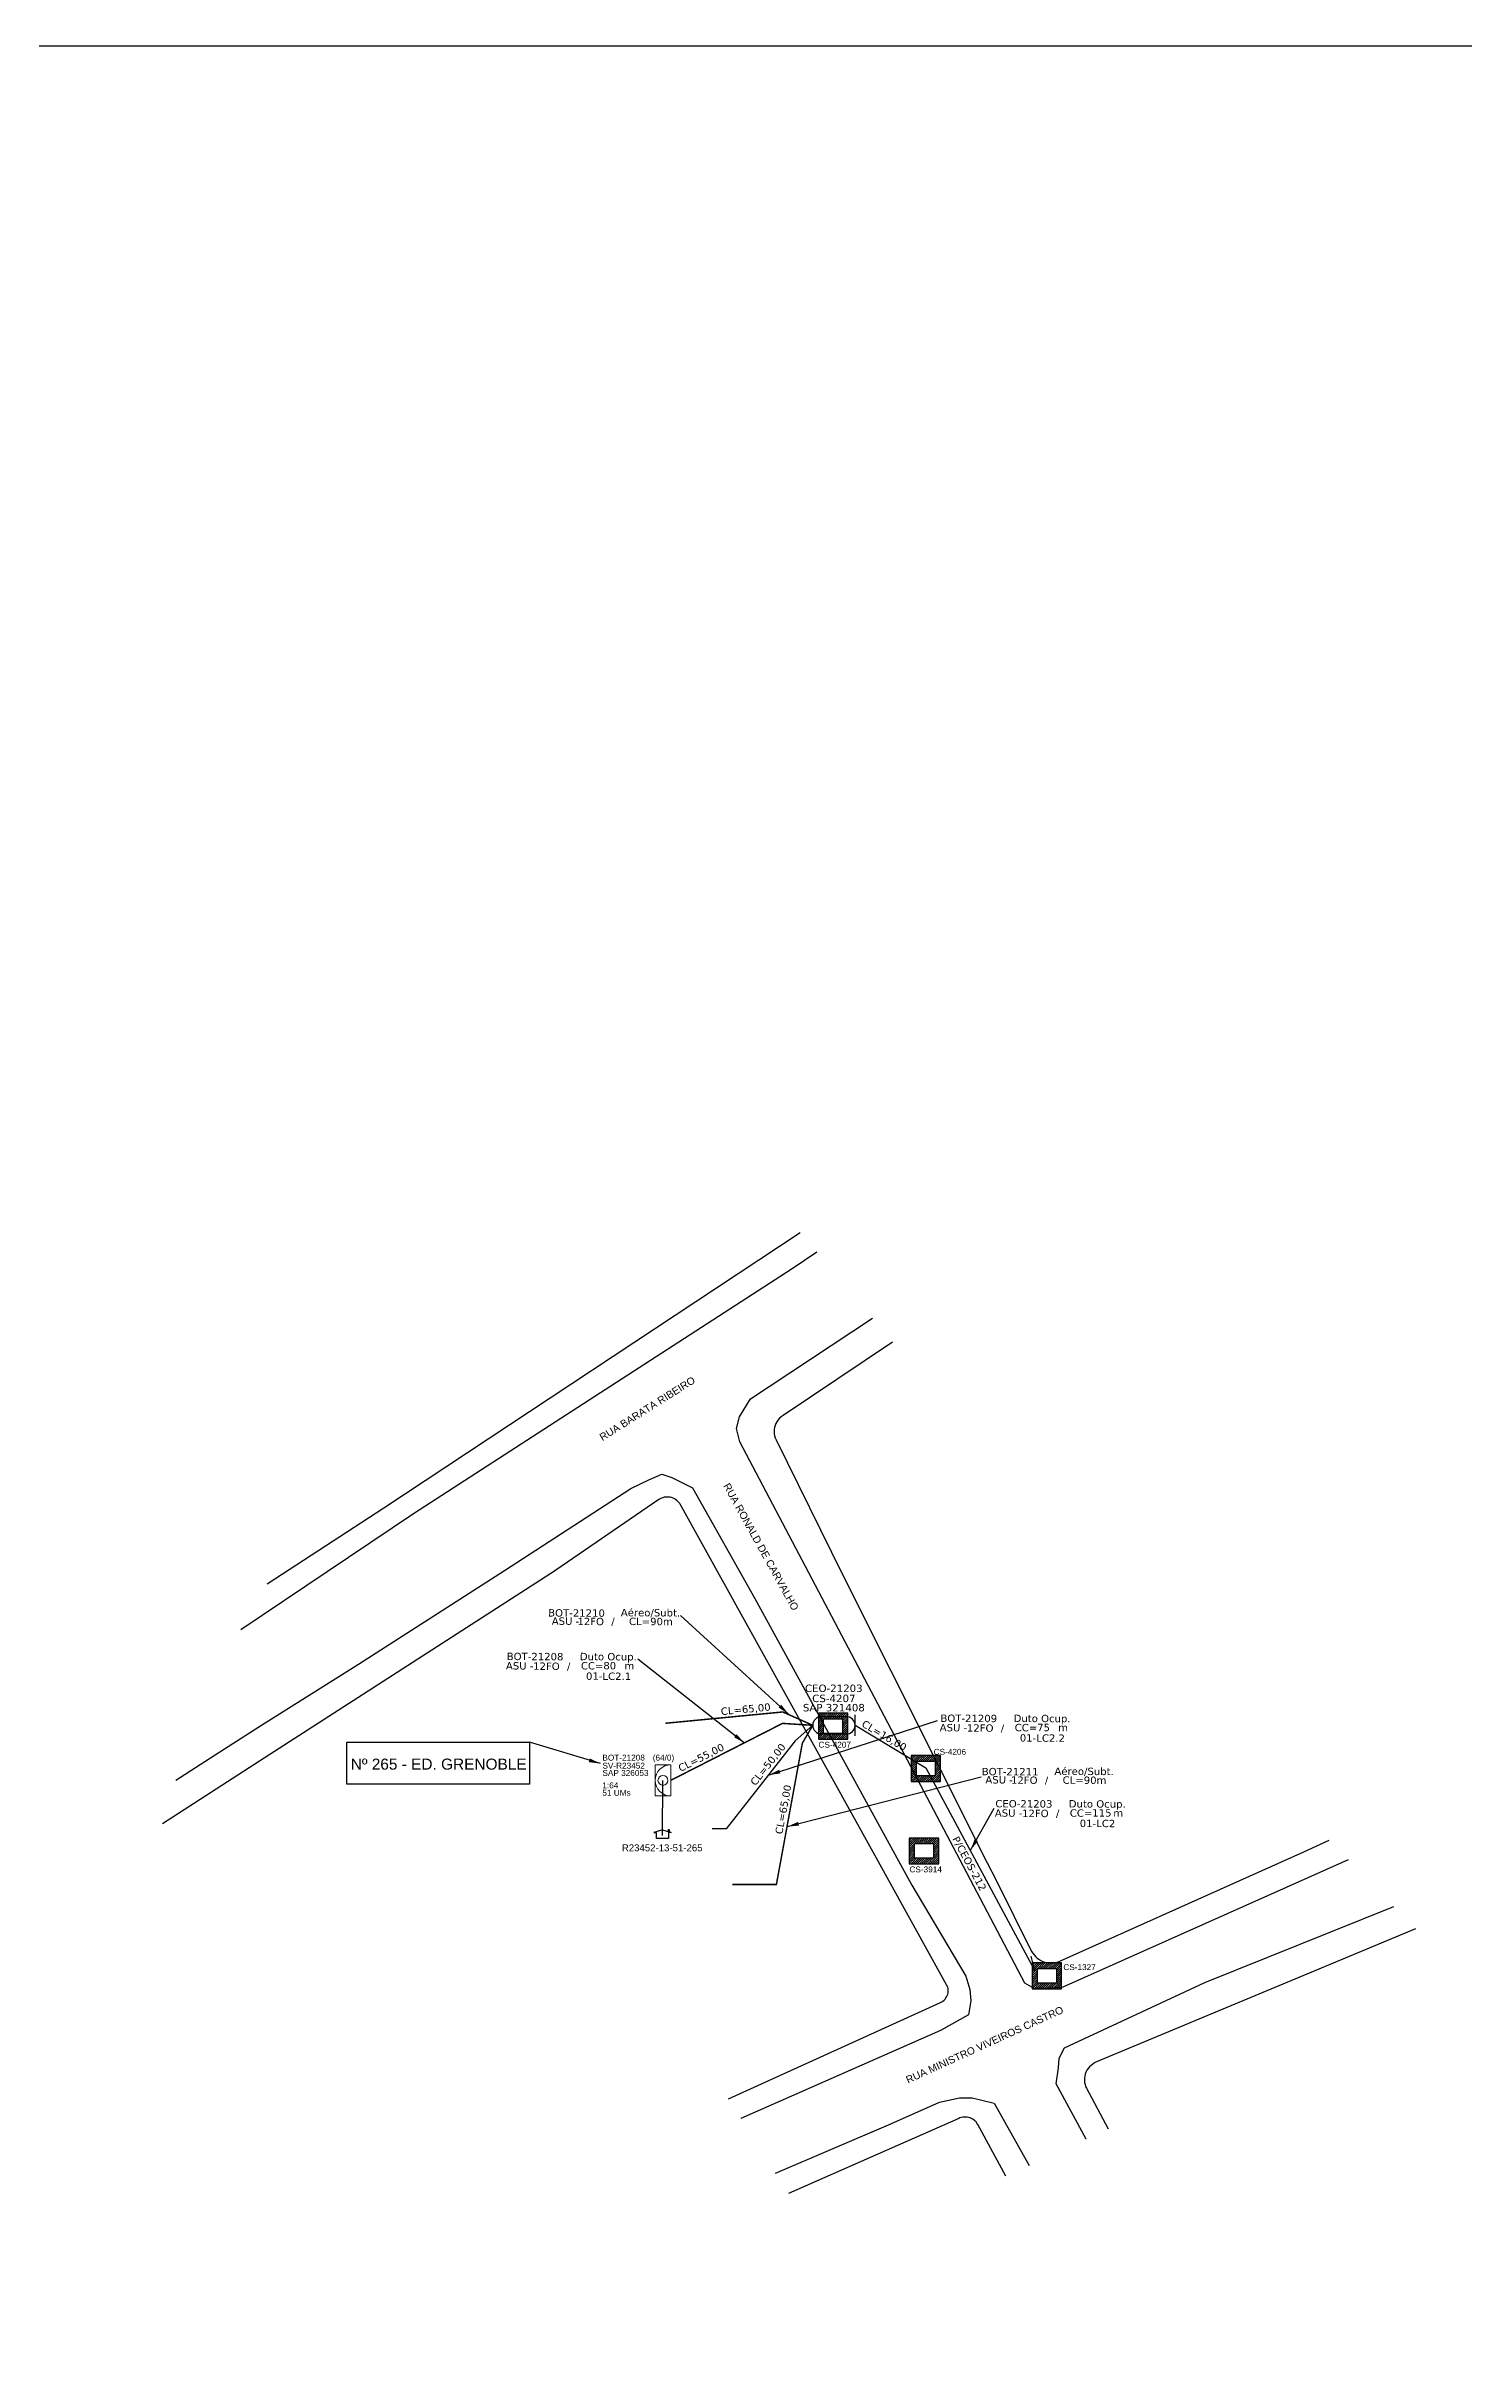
# Model space of a CAD drawing. Extents: x 31872 to 38961, y -9752 to -1519.
# Drawn here: x 38380.6 to 38622.6, y -9553.6 to -9158.4 of the extents above; entities that cross this region are included whole.
import ezdxf
from ezdxf.enums import TextEntityAlignment as Align

# ---------------------------------------------------------------- set-up
doc = ezdxf.new("R2010")
doc.units = ezdxf.units.DM
doc.header["$MEASUREMENT"] = 0
for name, color, linetype in [('10.0-Cartográfico', 252, 'Continuous'), ('10.1-Caixas Subterrâneas', 5, 'Continuous'), ('20.4-CEOS', 1, 'Continuous'), ('20.5-CEO', 1, 'Continuous'), ('CAP a instalar', 1, 'Continuous'), ('celulas gpon', 7, 'Continuous'), ('label_cabos', 7, 'Continuous'), ('Legenda', 1, 'Continuous'), ('Segmento de Logradouro Texto', 238, 'Continuous'), ('surveys', 7, 'Continuous'), ('surveys legendas', 7, 'Continuous')]:
    doc.layers.add(name, color=color, linetype=linetype)
doc.layers.add("20.0-LEGENDA DOS CDO'S", color=1, linetype='Continuous', lineweight=0)
doc.layers.add('20.1-CDO_INTERIOR', color=1, linetype='Continuous', lineweight=0)
doc.layers.add('DROP DE CLIENTE', color=140, linetype='Continuous', plot=False)
doc.layers.add('EXTRA', color=50, linetype='Continuous', plot=False)
doc.styles.add('ARIAL', font='arial.ttf')
doc.styles.add('DIGICADE', font='arial.ttf')
doc.styles.add('siredit', font='verdana.ttf')
doc.linetypes.add('FENCELINE1', pattern='A,0.25,-0.1,[133,ltypeshp.shx,S=0.1,R=0,X=-0.1,Y=0],-0.1,1', length=1.45)
doc.dimstyles.new('CC', dxfattribs={"dimtxt": 1, "dimasz": 2, "dimexe": 0.18, "dimexo": 0.0625, "dimgap": 0.09, "dimtad": 0, "dimdec": 0, "dimrnd": 1, "dimzin": 0, "dimdsep": 46, "dimtxsty": 'siredit', "dimblk": 'NONE', "dimcen": 0, "dimse1": 1, "dimse2": 1, "dimsd1": 1, "dimsd2": 1, "dimclrt": 7, "dimadec": 0, "dimazin": 0, "dimtfac": 1, "dimtdec": 0, "dimtofl": 0, "dimtmove": 0, "dimatfit": 3, "dimfxl": 0, "dimtolj": 1, "dimtzin": 0, "dimarcsym": 0})
doc.dimstyles.new('CL', dxfattribs={"dimtxt": 1, "dimasz": 2, "dimexe": 0.18, "dimexo": 0.0625, "dimgap": 0.09, "dimtad": 0, "dimdec": 0, "dimrnd": 1, "dimzin": 0, "dimdsep": 46, "dimtxsty": 'siredit', "dimblk": 'NONE', "dimcen": 0, "dimse1": 1, "dimse2": 1, "dimsd1": 1, "dimsd2": 1, "dimclrt": 7, "dimadec": 0, "dimazin": 0, "dimtfac": 1, "dimtdec": 0, "dimtofl": 0, "dimtmove": 0, "dimatfit": 3, "dimfxl": 0, "dimtolj": 1, "dimtzin": 0, "dimarcsym": 0})

# ---------------------------------------------------------------- blocks, each defined once
blk = doc.blocks.new('Inst CDOI-64')
at = {"layer": '20.1-CDO_INTERIOR', "color": 1, "lineweight": 18}
blk.add_lwpolyline([(-2.12, -2.13), (-2.12, 2.12), (0, 2.12), (0.01, -2.13)], close=True, dxfattribs=at)
blk.add_circle((-1.06, 0), 0.68, dxfattribs=at)
blk.add_arc((0.01, 0), 2.13, 90.0276, 270.0276, dxfattribs=at)
at = {"layer": "20.0-LEGENDA DOS CDO'S", "style": 'ARIAL'}
for tag, p, rotation in [('FID', (-9.3, 2.69), 0.118), ('SAP', (-9.3, 0.61), 359.9724), ('SURVEY', (-9.3, 1.6), 359.9724), ('1:XX', (-9.31, -1.08), 359.9724), ('UMS', (-9.31, -2.09), 359.9724)]:
    blk.add_attdef(tag, p, '', height=0.8, rotation=rotation, dxfattribs=at)
at = {"layer": "20.0-LEGENDA DOS CDO'S"}
for tag, p, style, flags in [('ID_ATIVIDADE', (-9.3, 3.78), 'ARIAL', 3), ('FATOR', (-1.5, 3.78), 'ARIAL', 1), ('QTDE', (-9.18, -3.66), 'DIGICADE', 3)]:
    blk.add_attdef(tag, p, '', height=0.8, rotation=0.118, dxfattribs=dict(at, style=style, flags=flags))
at = {"layer": "20.0-LEGENDA DOS CDO'S", "style": 'ARIAL'}
blk.add_attdef('FIBRAS_UTILIZADAS', text='', height=0.8, rotation=359.9724, dxfattribs=at).set_placement((-0.99, 2.69), align=Align.CENTER)
blk = doc.blocks.new('*X32')
at = {"color": 0, "linetype": 'Continuous'}
for p, q in [((-1.25, 0.34099), (-0.49099, 1.1)), ((-1.25, 0.517767), (-0.667767, 1.1)), ((-1.25, 0.694544), (-0.844544, 1.1)), ((-1.25, 0.87132), (-1.02132, 1.1)), ((-1.25, 1.048097), (-1.198097, 1.1)), ((-1.25, 0.164214), (-0.8035, 0.610714)), ((-1.25, -0.012563), (-0.8035, 0.433937)), ((-1.25, -0.18934), (-0.8035, 0.25716)), ((-1.25, -0.366117), (-0.8035, 0.080383)), ((-0.789214, 0.625), (-0.314214, 1.1)), ((-0.612437, 0.625), (-0.137437, 1.1)), ((-0.43566, 0.625), (0.03934, 1.1)), ((-0.258883, 0.625), (0.216117, 1.1)), ((-0.082107, 0.625), (0.392893, 1.1)), ((0.09467, 0.625), (0.56967, 1.1)), ((0.271447, 0.625), (0.746447, 1.1)), ((0.448223, 0.625), (0.923223, 1.1)), ((0.625, 0.625), (1.1, 1.1)), ((0.801777, 0.625), (1.25, 1.073223)), ((0.8035, 0.449947), (1.25, 0.896447)), ((0.8035, 0.27317), (1.25, 0.71967)), ((0.8035, 0.096393), (1.25, 0.542893)), ((0.8035, -0.080383), (1.25, 0.366117)), ((0.8035, -0.25716), (1.25, 0.18934)), ((0.8035, -0.433937), (1.25, 0.012563)), ((-1.25, -0.542893), (-0.8035, -0.096393)), ((-1.25, -0.71967), (-0.8035, -0.27317)), ((-1.25, -0.896447), (-0.8035, -0.449947)), ((-1.25, -1.073223), (-0.801777, -0.625)), ((-1.1, -1.1), (-0.625, -0.625)), ((-0.923223, -1.1), (-0.448223, -0.625)), ((-0.746447, -1.1), (-0.271447, -0.625)), ((-0.56967, -1.1), (-0.09467, -0.625)), ((-0.392893, -1.1), (0.082107, -0.625)), ((-0.216117, -1.1), (0.258883, -0.625)), ((-0.03934, -1.1), (0.43566, -0.625)), ((0.137437, -1.1), (0.612437, -0.625)), ((0.314214, -1.1), (0.789214, -0.625)), ((0.49099, -1.1), (1.25, -0.34099)), ((0.667767, -1.1), (1.25, -0.517767)), ((0.8035, -0.610714), (1.25, -0.164214)), ((0.844544, -1.1), (1.25, -0.694544)), ((1.02132, -1.1), (1.25, -0.87132)), ((1.198097, -1.1), (1.25, -1.048097))]:
    blk.add_line(p, q, dxfattribs=at)
blk = doc.blocks.new('MANHOLE_MQ')
at = {"color": 0, "linetype": 'Continuous'}
for p, q in [((0.00000623, 0.00000569), (-0.00000627, 0.00000569)), ((-0.00000627, 0.00000569), (-0.00000627, -0.00000531)), ((-0.00000404, 0.00000331), (0.00000399, 0.00000331)), ((-0.00000404, -0.00000294), (-0.00000404, 0.00000331)), ((0.00000399, 0.00000331), (0.00000399, -0.00000294)), ((0.00000623, -0.00000531), (0.00000623, 0.00000569)), ((-0.00000627, -0.00000531), (0.00000623, -0.00000531)), ((0.00000399, -0.00000294), (-0.00000404, -0.00000294)), ((0.00000399, -0.00000294), (0.00000399, -0.00000294))]:
    blk.add_line(p, q, dxfattribs=at)
at = {"color": 0, "linetype": 'Continuous', "xscale": 5e-06, "yscale": 5e-06, "zscale": 1e-05}
blk.add_blockref('*X32', (-0.00000002, 0.00000019), dxfattribs=at)
blk = doc.blocks.new('_None')
blk = doc.blocks.new('Inst CB DT OCUP CFOA-SM-ASU-120-S-12')
at = {"layer": 'label_cabos', "color": 0, "style": 'siredit'}
for tag, flags, p in [('ID_ATIVIDADE', 3, (1.31, 2.67)), ('FATOR', 1, (11.56, 2.55))]:
    blk.add_attdef(tag, text='', height=1, rotation=359.69, dxfattribs=dict(at, flags=flags)).set_placement(p, align=Align.MIDDLE_CENTER)
for tag, p in [('TIPO_CABO', (1.26, 0)), ('DESTINO_CABO', (3.13, 1.26)), ('CABO', (4.69, -0.05)), ('/', (7.71, -0.05)), ('LANCE', (10.91, 0)), ('TIPO_CABO', (13.11, 1.24)), ('UND', (15.96, 0)), ('FID', (13.15, -1.41))]:
    blk.add_attdef(tag, text='', height=1, rotation=359.69, dxfattribs=at).set_placement(p, align=Align.MIDDLE_CENTER)
blk.add_attdef('QTDE', (12.43, -0.47), '', height=1, rotation=359.69, dxfattribs=at)
blk = doc.blocks.new('LEGENDA DOS CABOS')
at = {"layer": 'EXTRA', "style": 'siredit'}
for tag, p in [('ID', (4.6, 0.97)), ('XX', (9.03, 0.97))]:
    blk.add_attdef(tag, text='', height=0.48, rotation=359.69, dxfattribs=at).set_placement(p, align=Align.MIDDLE_CENTER)
at = {"layer": 'Legenda', "color": 7, "style": 'siredit'}
for tag, p in [('TIPO_CABO', (1.31, 0)), ('CABO', (4.69, -0.05)), ('/', (6.81, -0.05)), ('METROS', (10.03, -0.05))]:
    blk.add_attdef(tag, text='', height=0.8, rotation=359.69, dxfattribs=at).set_placement(p, align=Align.MIDDLE_CENTER)
blk = doc.blocks.new('SURVEY_SURVEY')
for p, q in [((0, 0.0000127), (-0.0000126, 0.000009)), ((-0.0000126, 0.000009), (-0.0000086, 0.000009)), ((-0.0000086, 0), (-0.0000086, 0.000009)), ((0.0000086, 0), (-0.0000086, 0)), ((0, 0.0000127), (0.0000126, 0.000009)), ((0.0000084, 0.0000132), (0.0000098, 0.0000132)), ((0.0000084, 0.0000103), (0.0000084, 0.0000132)), ((0.0000126, 0.000009), (0.0000086, 0.000009)), ((0.0000086, 0.000009), (0.0000086, 0)), ((0.0000098, 0.0000132), (0.0000098, 0.0000099))]:
    blk.add_line(p, q)

msp = doc.modelspace()

# ---------------------------------------------------------------- linework, layer by layer
msp.add_lwpolyline([(38122.33, -9752.45), (38960.89, -9752.45), (38960.89, -9158.45), (38122.33, -9158.45), (38122.33, -9752.45)])
at = {"color": 3}
msp.add_lwpolyline([(38431.91, -9447.86), (38463.08, -9447.86), (38463.08, -9454.98), (38431.91, -9454.98)], close=True, dxfattribs=at)
at = {"layer": '10.0-Cartográfico'}
for points in [[(38418.3, -9420.8), (38438.2, -9407.85), (38509.26, -9360.84)], [(38512.1, -9364.22), (38507.88, -9367.04), (38443.27, -9408.87), (38413.77, -9428.64)], [(38503.93, -9387.16), (38521.57, -9375.49)], [(38525.02, -9379.59), (38506.31, -9392.1), (38506.01, -9392.33), (38505.73, -9392.57), (38505.49, -9392.85), (38505.28, -9393.15), (38505.11, -9393.46), (38504.96, -9393.8), (38504.87, -9394.14), (38504.8, -9394.49), (38504.78, -9394.84), (38504.8, -9395.19), (38504.86, -9395.54), (38504.95, -9395.89), (38505.12, -9396.27)], [(38536.54, -9467.97), (38498.95, -9396.56), (38498.39, -9394.29), (38498.89, -9392.34), (38500.78, -9389.23), (38503.93, -9387.16)], [(38505.12, -9396.27), (38516.49, -9419.23), (38541.16, -9468.4)], [(38410.19, -9449.5), (38417.48, -9444.8), (38433.86, -9434.5), (38458.78, -9418.54), (38480.33, -9404.54), (38483.43, -9403.07), (38485.62, -9402.08), (38487.32, -9402.66), (38490.86, -9404.42), (38501.51, -9423.32), (38525.39, -9466.93)], [(38521.67, -9466.58), (38488.75, -9407.23), (38488.68, -9407.12), (38488.53, -9406.92), (38488.37, -9406.74), (38488.19, -9406.57), (38487.99, -9406.43), (38487.78, -9406.29), (38487.55, -9406.19), (38487.3, -9406.11), (38487.06, -9406.04), (38486.81, -9406.01), (38486.55, -9406), (38486.3, -9406.02), (38486.04, -9406.05), (38485.8, -9406.12), (38485.55, -9406.21), (38485.34, -9406.31), (38485.12, -9406.45), (38467.56, -9418.47), (38467.51, -9418.52), (38416.98, -9451.09)], [(38402.69, -9454.32), (38410.19, -9449.5)], [(38416.98, -9451.09), (38400.43, -9461.76)], [(38497.01, -9508.69), (38533.17, -9492.28), (38533.4, -9492.15), (38533.61, -9492.01), (38533.79, -9491.85), (38533.96, -9491.68), (38534.11, -9491.48), (38534.23, -9491.28), (38534.34, -9491.06), (38534.42, -9490.83), (38534.47, -9490.61), (38534.5, -9490.37), (38534.5, -9490.13), (38534.47, -9489.89), (38534.42, -9489.67), (38534.33, -9489.44), (38534.23, -9489.23), (38521.67, -9466.58)], [(38541.16, -9468.4), (38542.66, -9471.4), (38548.74, -9483.55), (38548.92, -9483.85), (38549.14, -9484.15), (38549.38, -9484.42), (38549.66, -9484.67), (38549.96, -9484.89), (38550.29, -9485.08), (38550.63, -9485.24), (38550.99, -9485.36), (38551.36, -9485.44), (38551.74, -9485.49), (38552.13, -9485.51), (38552.51, -9485.49), (38552.89, -9485.42), (38553.25, -9485.33), (38553.67, -9485.17), (38595.16, -9466.54)], [(38595.16, -9466.54), (38599.53, -9464.57)], [(38525.39, -9466.93), (38528.3, -9472.24), (38537.5, -9487.75), (38538.18, -9490.03), (38538.34, -9491.95), (38537.98, -9494.36), (38533.21, -9497.06), (38499.14, -9512.06)], [(38602.77, -9467.91), (38554.08, -9489.67), (38551.45, -9489.86), (38549.17, -9489.89), (38547.58, -9488.94), (38536.54, -9467.97)], [(38558.03, -9515.58), (38552.93, -9506.16), (38553.34, -9503.42), (38553.46, -9501.78), (38554.33, -9500), (38578.31, -9488.86), (38610.53, -9475.87)], [(38614.25, -9479.7), (38592.29, -9488.87), (38559.81, -9502.37), (38559.47, -9502.55), (38559.16, -9502.76), (38558.87, -9502.99), (38558.6, -9503.25), (38558.38, -9503.52), (38558.17, -9503.83), (38558, -9504.15), (38557.89, -9504.49), (38557.79, -9504.83), (38557.75, -9505.18), (38557.74, -9505.55), (38557.77, -9505.9), (38557.85, -9506.25), (38557.95, -9506.58), (38558.09, -9506.88)], [(38505.04, -9521.4), (38524.69, -9512.97), (38533.02, -9509.28), (38536.43, -9508.52), (38538.61, -9508.5), (38542.35, -9509.46), (38548.33, -9520.06)], [(38558.09, -9506.88), (38561.77, -9513.84)], [(38544.34, -9521.9), (38539.54, -9513.06), (38539.41, -9512.86), (38539.26, -9512.65), (38539.09, -9512.49), (38538.91, -9512.32), (38538.7, -9512.18), (38538.47, -9512.06), (38538.24, -9511.96), (38537.99, -9511.89), (38537.75, -9511.84), (38537.49, -9511.81), (38537.24, -9511.82), (38536.98, -9511.83), (38536.74, -9511.88), (38536.49, -9511.96), (38536.3, -9512.03), (38507.22, -9524.85)]]:
    msp.add_lwpolyline(points, dxfattribs=at)
at = {"layer": '20.5-CEO', "color": 5}
for p, q in [((38512.89, -9443.46), (38517.1, -9443.46)), ((38517.1, -9446.46), (38512.89, -9446.46))]:
    msp.add_line(p, q, dxfattribs=at)
msp.add_lwpolyline([(38518.6, -9446.76), (38518.6, -9443.15)], dxfattribs=at)
for centre, start, end in [((38512.89, -9444.96), 90, 270), ((38517.1, -9444.96), 270, 90)]:
    msp.add_arc(centre, 1.5, start, end, dxfattribs=at)
at = {"layer": 'CAP a instalar', "color": 0, "ltscale": 5}
for p, q in [((38511.39, -9444.96), (38508.36, -9447.59)), ((38518.6, -9444.96), (38530.68, -9452.24)), ((38508.36, -9447.59), (38496.61, -9462.65)), ((38530.68, -9452.24), (38549.28, -9486.88)), ((38496.61, -9462.65), (38494.24, -9462.65)), ((38549.28, -9486.88), (38548.64, -9484.38))]:
    msp.add_line(p, q, dxfattribs=at)
at = {"layer": 'CAP a instalar', "color": 8, "linetype": 'FENCELINE1', "ltscale": 5, "const_width": 0.251}
for points in [[(38511.39, -9444.96), (38506.28, -9442.68), (38486.26, -9444.61)], [(38497.64, -9472.13), (38505.18, -9472.13), (38509.61, -9448.01), (38511.39, -9444.96)]]:
    msp.add_lwpolyline(points, dxfattribs=at)
at = {"layer": 'CAP a instalar', "ltscale": 5, "const_width": 0.251}
msp.add_lwpolyline([(38511.39, -9444.96), (38506.23, -9444.63), (38487.16, -9454.35)], dxfattribs=at)
at = {"layer": 'DROP DE CLIENTE'}
msp.add_lwpolyline([(38485.73, -9463.76), (38485.83, -9454.35)], dxfattribs=at)

# ---------------------------------------------------------------- block references
at = {"color": 0, "lineweight": 0, "xscale": 1.253833223134453, "yscale": 1.253833223134453, "zscale": 1.253833223134453}
msp.add_blockref('Inst CDOI-64', (38487.16, -9454.35), dxfattribs=at).add_auto_attribs({'FIBRAS_UTILIZADAS': '(64/0)', 'SURVEY': 'SV-R23452', 'SAP': 'SAP 326053', '1:XX': '1:64', 'UMS': '51 UMs', 'FID': 'BOT-21208'})
at = {"layer": '10.1-Caixas Subterrâneas', "color": 30, "xscale": 400960.2599402434, "yscale": 400960.2599402434, "zscale": 400960.2599402434}
for p, rotation in [((38514.84, -9445.04), 180.0000000000631), ((38530.68, -9452.24), 180.0000000000631), ((38530.36, -9466.32), 180.000000000063), ((38551.34, -9487.63), 180.0000000000631)]:
    msp.add_blockref('MANHOLE_MQ', p, dxfattribs=dict(at, rotation=rotation))
at = {"layer": 'label_cabos', "color": 0, "lineweight": 0}
ref = msp.add_blockref('LEGENDA DOS CABOS', (38465.76, -9427.84), dxfattribs=dict(at, xscale=1.253833223134453, yscale=1.253833223134453, zscale=1.253833223134453))
ref.add_attrib('ID', 'BOT-21210', dxfattribs={"color": 0, "height": 1.254, "rotation": 359.69, "style": 'siredit'}).set_placement((38471.08, -9425.79), align=Align.MIDDLE_CENTER)
ref.add_attrib('CABO', '12FO', dxfattribs={"color": 0, "height": 1.254, "rotation": 359.69, "style": 'siredit'}).set_placement((38473.49, -9427.24), align=Align.MIDDLE_CENTER)
ref.add_attrib('METROS', 'CL=90m', dxfattribs={"color": 0, "height": 1.254, "rotation": 359.69, "style": 'siredit'}).set_placement((38483.77, -9427.24), align=Align.MIDDLE_CENTER)
ref.add_attrib('XX', 'Aéreo/Subt.', dxfattribs={"color": 0, "height": 1.2538, "rotation": 359.69, "style": 'siredit'}).set_placement((38483.7, -9425.74), align=Align.MIDDLE_CENTER)
ref.add_attrib('/', '/', dxfattribs={"color": 0, "height": 1.25, "rotation": 359.69, "style": 'siredit'}).set_placement((38477.29, -9427.24), align=Align.MIDDLE_CENTER)
ref.add_attrib('TIPO_CABO', 'ASU -', dxfattribs={"color": 0, "height": 1.254, "rotation": 359.69, "style": 'siredit'}).set_placement((38469.2, -9427.18), align=Align.MIDDLE_CENTER)
ref = msp.add_blockref('Inst CB DT OCUP CFOA-SM-ASU-120-S-12', (38460.07, -9434.8), dxfattribs=dict(at, xscale=1.253833223134453, yscale=1.253833223134453, zscale=1.253833223134453))
ref.add_attrib('DESTINO_CABO', 'BOT-21208', dxfattribs={"color": 0, "height": 1.254, "rotation": 359.69, "style": 'siredit'}).set_placement((38464, -9433.22), align=Align.MIDDLE_CENTER)
ref.add_attrib('CABO', '12FO', dxfattribs={"color": 0, "height": 1.254, "rotation": 359.69, "style": 'siredit'}).set_placement((38465.94, -9434.87), align=Align.MIDDLE_CENTER)
ref.add_attrib('TIPO_CABO', 'Duto Ocup.', dxfattribs={"color": 0, "height": 1.254, "rotation": 359.69, "style": 'siredit'}).set_placement((38476.5, -9433.24), align=Align.MIDDLE_CENTER)
ref.add_attrib('/', '/', dxfattribs={"color": 0, "height": 1.25, "rotation": 359.69, "style": 'siredit'}).set_placement((38469.74, -9434.87), align=Align.MIDDLE_CENTER)
ref.add_attrib('TIPO_CABO', 'ASU - ', dxfattribs={"color": 0, "height": 1.254, "rotation": 359.69, "style": 'siredit'}).set_placement((38461.65, -9434.81), align=Align.MIDDLE_CENTER)
ref.add_attrib('FID', '01-LC2.1', dxfattribs={"color": 0, "height": 1.254, "rotation": 359.69, "style": 'siredit'}).set_placement((38476.55, -9436.58), align=Align.MIDDLE_CENTER)
ref.add_attrib('LANCE', 'CC=', dxfattribs={"color": 0, "height": 1.254, "rotation": 359.69, "style": 'siredit'}).set_placement((38473.75, -9434.8), align=Align.MIDDLE_CENTER)
ref.add_attrib('QTDE', '80', (38475.65, -9435.4), dxfattribs={"color": 0, "height": 1.254, "rotation": 359.69, "style": 'siredit'})
ref.add_attrib('UND', 'm', dxfattribs={"color": 0, "height": 1.25, "rotation": 359.69, "style": 'siredit'}).set_placement((38480.09, -9434.8), align=Align.MIDDLE_CENTER)
ref = msp.add_blockref('Inst CB DT OCUP CFOA-SM-ASU-120-S-12', (38534.09, -9445.35), dxfattribs=dict(at, xscale=1.253833223134453, yscale=1.253833223134453, zscale=1.253833223134453))
ref.add_attrib('DESTINO_CABO', 'BOT-21209', dxfattribs={"color": 0, "height": 1.254, "rotation": 359.69, "style": 'siredit'}).set_placement((38538.01, -9443.77), align=Align.MIDDLE_CENTER)
ref.add_attrib('CABO', '12FO', dxfattribs={"color": 0, "height": 1.254, "rotation": 359.69, "style": 'siredit'}).set_placement((38539.96, -9445.42), align=Align.MIDDLE_CENTER)
ref.add_attrib('TIPO_CABO', 'Duto Ocup.', dxfattribs={"color": 0, "height": 1.254, "rotation": 359.69, "style": 'siredit'}).set_placement((38550.52, -9443.79), align=Align.MIDDLE_CENTER)
ref.add_attrib('/', '/', dxfattribs={"color": 0, "height": 1.25, "rotation": 359.69, "style": 'siredit'}).set_placement((38543.76, -9445.42), align=Align.MIDDLE_CENTER)
ref.add_attrib('TIPO_CABO', 'ASU - ', dxfattribs={"color": 0, "height": 1.254, "rotation": 359.69, "style": 'siredit'}).set_placement((38535.67, -9445.36), align=Align.MIDDLE_CENTER)
ref.add_attrib('FID', '01-LC2.2', dxfattribs={"color": 0, "height": 1.254, "rotation": 359.69, "style": 'siredit'}).set_placement((38550.57, -9447.13), align=Align.MIDDLE_CENTER)
ref.add_attrib('LANCE', 'CC=', dxfattribs={"color": 0, "height": 1.254, "rotation": 359.69, "style": 'siredit'}).set_placement((38547.77, -9445.35), align=Align.MIDDLE_CENTER)
ref.add_attrib('QTDE', '75', (38549.67, -9445.95), dxfattribs={"color": 0, "height": 1.254, "rotation": 359.69, "style": 'siredit'})
ref.add_attrib('UND', 'm', dxfattribs={"color": 0, "height": 1.25, "rotation": 359.69, "style": 'siredit'}).set_placement((38554.1, -9445.35), align=Align.MIDDLE_CENTER)
ref = msp.add_blockref('LEGENDA DOS CABOS', (38539.75, -9454.91), dxfattribs=dict(at, xscale=1.253833223134453, yscale=1.253833223134453, zscale=1.253833223134453))
ref.add_attrib('ID', 'BOT-21211', dxfattribs={"color": 0, "height": 1.254, "rotation": 359.69, "style": 'siredit'}).set_placement((38545.07, -9452.87), align=Align.MIDDLE_CENTER)
ref.add_attrib('CABO', '12FO', dxfattribs={"color": 0, "height": 1.254, "rotation": 359.69, "style": 'siredit'}).set_placement((38547.48, -9454.32), align=Align.MIDDLE_CENTER)
ref.add_attrib('METROS', 'CL=90m', dxfattribs={"color": 0, "height": 1.254, "rotation": 359.69, "style": 'siredit'}).set_placement((38557.76, -9454.32), align=Align.MIDDLE_CENTER)
ref.add_attrib('XX', 'Aéreo/Subt.', dxfattribs={"color": 0, "height": 1.2538, "rotation": 359.69, "style": 'siredit'}).set_placement((38557.69, -9452.81), align=Align.MIDDLE_CENTER)
ref.add_attrib('/', '/', dxfattribs={"color": 0, "height": 1.25, "rotation": 359.69, "style": 'siredit'}).set_placement((38551.28, -9454.32), align=Align.MIDDLE_CENTER)
ref.add_attrib('TIPO_CABO', 'ASU -', dxfattribs={"color": 0, "height": 1.254, "rotation": 359.69, "style": 'siredit'}).set_placement((38543.19, -9454.26), align=Align.MIDDLE_CENTER)
ref = msp.add_blockref('Inst CB DT OCUP CFOA-SM-ASU-120-S-12', (38543.49, -9459.93), dxfattribs=dict(at, xscale=1.253833223134453, yscale=1.253833223134453, zscale=1.253833223134453))
ref.add_attrib('DESTINO_CABO', 'CEO-21203', dxfattribs={"color": 0, "height": 1.254, "rotation": 359.69, "style": 'siredit'}).set_placement((38547.42, -9458.35), align=Align.MIDDLE_CENTER)
ref.add_attrib('CABO', '12FO', dxfattribs={"color": 0, "height": 1.254, "rotation": 359.69, "style": 'siredit'}).set_placement((38549.37, -9459.99), align=Align.MIDDLE_CENTER)
ref.add_attrib('TIPO_CABO', 'Duto Ocup.', dxfattribs={"color": 0, "height": 1.254, "rotation": 359.69, "style": 'siredit'}).set_placement((38559.93, -9458.37), align=Align.MIDDLE_CENTER)
ref.add_attrib('/', '/', dxfattribs={"color": 0, "height": 1.25, "rotation": 359.69, "style": 'siredit'}).set_placement((38553.17, -9459.99), align=Align.MIDDLE_CENTER)
ref.add_attrib('TIPO_CABO', 'ASU - ', dxfattribs={"color": 0, "height": 1.254, "rotation": 359.69, "style": 'siredit'}).set_placement((38545.08, -9459.93), align=Align.MIDDLE_CENTER)
ref.add_attrib('FID', '01-LC2', dxfattribs={"color": 0, "height": 1.254, "rotation": 359.69, "style": 'siredit'}).set_placement((38559.98, -9461.7), align=Align.MIDDLE_CENTER)
ref.add_attrib('LANCE', 'CC=', dxfattribs={"color": 0, "height": 1.254, "rotation": 359.69, "style": 'siredit'}).set_placement((38557.17, -9459.93), align=Align.MIDDLE_CENTER)
ref.add_attrib('QTDE', '115', (38559.08, -9460.52), dxfattribs={"color": 0, "height": 1.254, "rotation": 359.69, "style": 'siredit'})
ref.add_attrib('UND', 'm', dxfattribs={"color": 0, "height": 1.25, "rotation": 359.69, "style": 'siredit'}).set_placement((38563.51, -9459.93), align=Align.MIDDLE_CENTER)
at = {"layer": 'surveys', "color": 255, "xscale": 117427.1339572987, "yscale": 117427.1339572987, "zscale": 117427.1339572987}
msp.add_blockref('SURVEY_SURVEY', (38485.76, -9464.3), dxfattribs=at)

# ---------------------------------------------------------------- texts
at = {"color": 0, "insert": (38432.55, -9450.64), "char_height": 1.8807, "width": 92.2508, "attachment_point": 1, "style": 'ARIAL'}
msp.add_mtext('\\C3;Nº 265 - ED. GRENOBLE', dxfattribs=at)
at = {"layer": '10.1-Caixas Subterrâneas', "color": 30, "style": 'ARIAL'}
for s, p in [('CS-4207', (38512.37, -9448.77)), ('CS-4206', (38532.02, -9449.98)), ('CS-3914', (38527.89, -9470.05)), ('CS-1327', (38554.15, -9486.73))]:
    msp.add_text(s, height=1.003, dxfattribs=at).set_placement(p)
at = {"layer": '20.4-CEOS', "color": 5, "style": 'siredit'}
msp.add_text('CEO-21203', height=1.266, dxfattribs=at).set_placement((38514.98, -9438.01), align=Align.TOP_CENTER)
at = {"layer": '20.5-CEO', "color": 5, "style": 'siredit'}
for s, p in [('SAP 321408', (38514.99, -9441.31)), ('CS-4207', (38514.99, -9439.73))]:
    msp.add_text(s, height=1.271, dxfattribs=at).set_placement(p, align=Align.TOP_CENTER)
at = {"layer": 'celulas gpon', "style": 'siredit'}
for s, rotation, p in [('CL=65,00', 5.4419, (38495.76, -9443.23)), ('CL=16,00', 329.3641, (38519.6, -9445.07)), ('CL=55,00', 26.8425, (38488.82, -9452.94)), ('CL=50,00', 51.8536, (38501.6, -9455.37)), ('CL=65,00', 79.391, (38506.18, -9463.62)), ('P/CEOS-212', 298.1668, (38535.15, -9464.33))]:
    msp.add_text(s, height=1.254, rotation=rotation, dxfattribs=at).set_placement(p)
at = {"layer": 'Segmento de Logradouro Texto', "color": 7, "linetype": 'Continuous', "style": 'DIGICADE'}
for s, rotation, p in [('RUA BARATA RIBEIRO', 32.2457, (38475.5, -9396.48)), ('RUA RONALD DE CARVALHO', 299.0257, (38496.07, -9404.08)), ('RUA MINISTRO VIVEIROS CASTRO', 24.4957, (38527.64, -9506.1))]:
    msp.add_text(s, height=1.2538, rotation=rotation, dxfattribs=at).set_placement(p)
at = {"layer": 'surveys legendas', "color": 0, "style": 'DIGICADE'}
msp.add_text('R23452-13-51-265', height=1.1743, dxfattribs=at).set_placement((38478.81, -9466.45))

# ---------------------------------------------------------------- leaders
at = {"color": 3}
msp.add_leader([(38475.18, -9451.5), (38463.08, -9447.86)], dimstyle='CL', override={"dimgap": 0.09, "dimtad": 0}, dxfattribs=at)
at = {"layer": 'label_cabos'}
for points in [[(38507.26, -9443.04), (38488.84, -9426.2)], [(38499.75, -9447.98), (38481.52, -9433.65)], [(38503.86, -9453.46), (38532.65, -9444.15)], [(38507.02, -9462.25), (38540.15, -9453.75)], [(38538.31, -9466.29), (38542.37, -9459.07)]]:
    msp.add_leader(points, dimstyle='CC', override={"dimgap": 0.09, "dimtad": 0}, dxfattribs=at)

doc.saveas('drawing.dxf')
